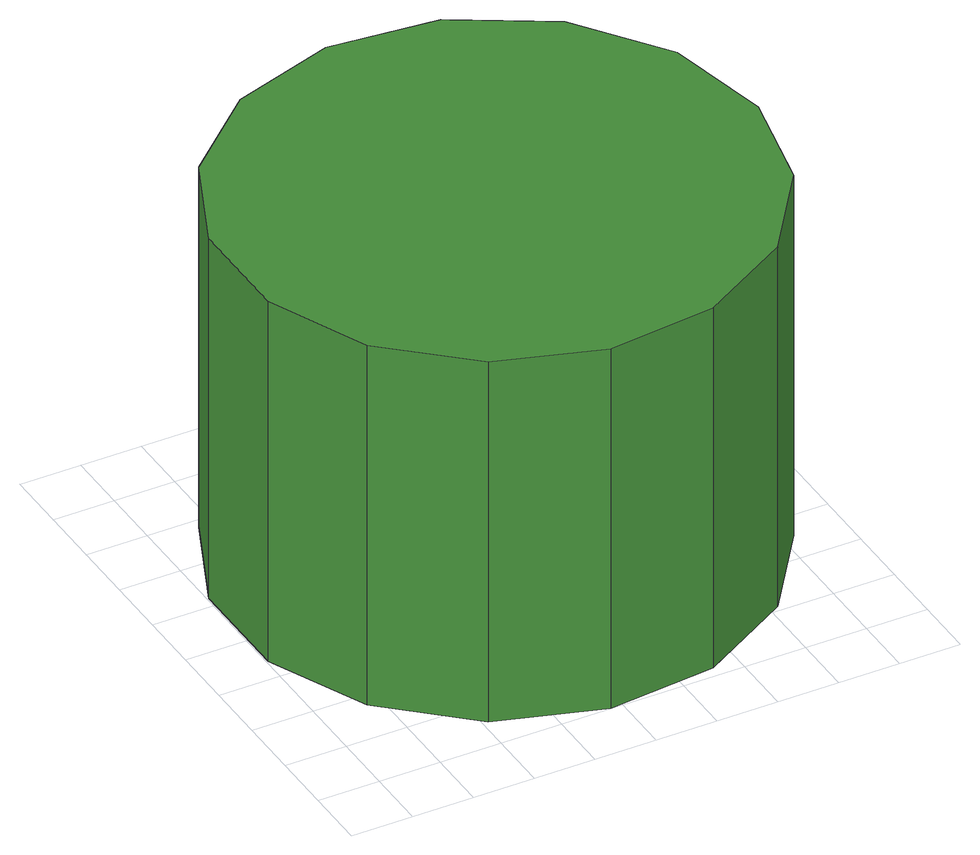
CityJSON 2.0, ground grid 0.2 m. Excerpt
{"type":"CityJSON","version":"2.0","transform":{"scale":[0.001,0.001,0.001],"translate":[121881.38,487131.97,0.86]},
"CityObjects":{
"tree1":{"type":"SolitaryVegetationObject","attributes":{"function":"something"},"geometry":[{"type":"MultiSurface","lod":"1","boundaries":[[[0,1,2,3,4,5,6,7,8,9,10,11,12,13,14]],[[15,16,17,18,19,20,21,22,23,24,25,26,27,28,29]],[[0,29,28,1]],[[1,28,27,2]],[[2,27,26,3]],[[3,26,25,4]],[[4,25,24,5]],[[5,24,23,6]],[[6,23,22,7]],[[7,22,21,8]],[[8,21,20,9]],[[9,20,19,10]],[[10,19,18,11]],[[11,18,17,12]],[[12,17,16,13]],[[13,16,15,14]],[[14,15,29,0]]]}]}
},
"vertices":[
[1714,860,1276],[1639,1211,1276],[1428,1501,1276],[1118,1681,1276],[761,1718,1276],[419,1607,1276],[153,1367,1276],[7,1039,1276],[7,680,1276],[153,352,1276],[419,112,1276],[761,1,1276],[1118,39,1276],[1428,218,1276],[1639,509,1276],[1639,509,6],[1428,218,6],[1118,39,6],[761,1,6],[419,112,6],[153,352,6],[7,680,6],[7,1039,6],[153,1367,6],[419,1607,6],[761,1718,6],[1118,1681,6],[1428,1501,6],[1639,1211,6],[1714,860,6]
]}
